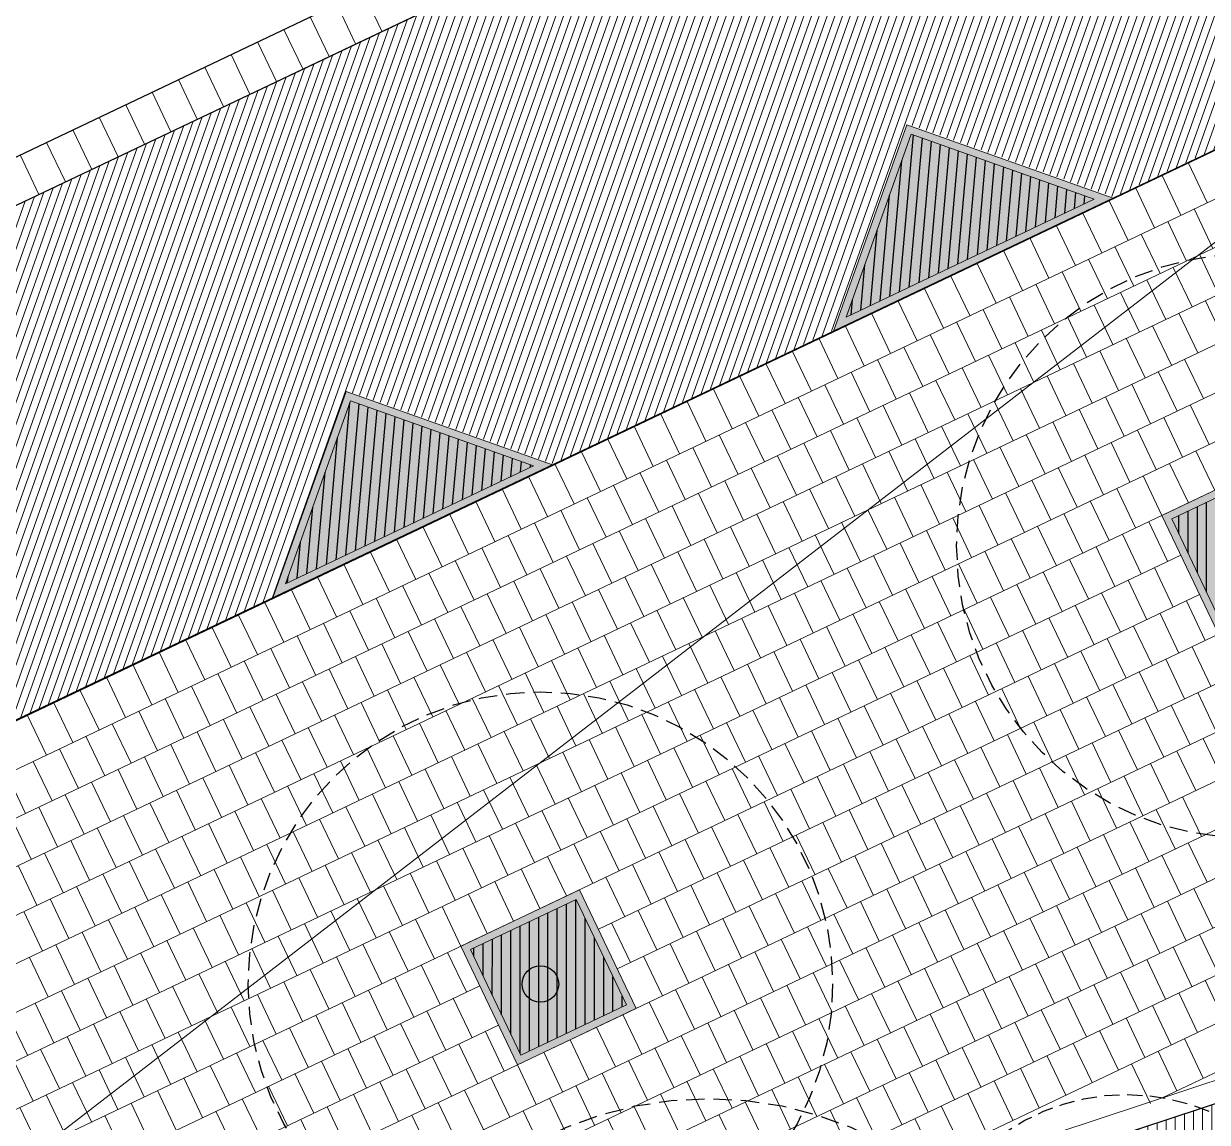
# Model space of a CAD drawing. Header units: metres. Extents: x 678805 to 1359287, y 2747329 to 5497370.
# Drawn here: x 679706.03 to 679722.23, y 2748705.69 to 2748720.73 of the extents above; entities that cross this region are included whole.
import ezdxf
from ezdxf.enums import TextEntityAlignment as Align

# ---------------------------------------------------------------- set-up
doc = ezdxf.new("R2010")
doc.units = ezdxf.units.M
doc.linetypes.add('XREF_MON_SFT_TREES$0$HIDDEN', pattern=[0.375, 0.25, -0.125])
for name, color, linetype in [('00_XREF_MON_HSC_PAVEMENT', 7, 'Continuous'), ('00_XREF_TWQ_SFT_TREES', 7, 'Continuous'), ('XREF_MON_GENERAL_LAYOUT$0$02-L-Edge Line Step -10cm', 6, 'Continuous'), ('XREF_MON_GENERAL_LAYOUT$0$02-L-Plan Change', 8, 'Continuous'), ('XREF_MON_HSC_PAVEMENT$0$03-TR-Tree Pit_Green', 74, 'Continuous'), ('XREF_MON_SFT_TREES$0$SL_TREE_CANOPY', 251, 'XREF_MON_SFT_TREES$0$HIDDEN'), ('XREF_MON_SFT_TREES$0$SL_TREE_TRUNK', 251, 'Continuous')]:
    doc.layers.add(name, color=color, linetype=linetype)
for name, color, linetype, true_color in [('02-L-Waterfeatures 01', 7, 'Continuous', 0x4da6ff), ('XREF_MON_HSC_PAVEMENT$0$03-TR-Tree Pit_White', 7, 'Continuous', 0xfcfcfc), ('XREF_MON_SFT_TREES$0$SL_TREE_ALBIZIA_LEBBECK', 7, 'Continuous', 0xa3a300), ('XREF_MON_SFT_TREES$0$SL_TREE_AZADIRACHTA_INDICA', 7, 'Continuous', 0x9ec82d), ('XREF_MON_SFT_TREES$0$SL_TREE_PROSOPIS_CINERARIA', 7, 'Continuous', 0x5f7f00)]:
    doc.layers.add(name, color=color, linetype=linetype, true_color=true_color)
for name, color, linetype, lineweight in [('XREF_MON_GENERAL_LAYOUT$0$02-L-Level Curves 1m', 37, 'Continuous', 5), ('XREF_MON_GENERAL_LAYOUT$0$02-L-Material Change', 251, 'Continuous', 5), ('XREF_MON_GENERAL_LAYOUT$0$04-BK-Tree Pit', 6, 'Continuous', 5), ('XREF_MON_HSC_PAVEMENT$0$02-L-B-Flat Bar', 251, 'Continuous', 5), ('XREF_MON_HSC_PAVEMENT$0$04-BK-Tree Pit', 6, 'Continuous', 5)]:
    doc.layers.add(name, color=color, linetype=linetype, lineweight=lineweight)
for name, color, linetype, lineweight, true_color in [('XREF_MON_HSC_PAVEMENT$0$02-L-Joints-Paviment_07_Precast Concrete Blocks 60X40', 7, 'Continuous', 5, 0x999999), ('XREF_MON_HSC_PAVEMENT$0$03-TR-Pavement_02_Sealed Gravel', 7, 'Continuous', 5, 0x38321e), ('XREF_MON_HSC_PAVEMENT$0$03-TR-Pavement_07_Precast Concrete Blocks 20X10', 7, 'Continuous', 5, 0x999999), ('XREF_MON_HSC_PAVEMENT$0$03-TR-Pavement_07_Precast Concrete Blocks 60X40', 7, 'Continuous', 5, 0x999999)]:
    doc.layers.add(name, color=color, linetype=linetype, lineweight=lineweight, true_color=true_color)
doc.layers.get('XREF_MON_SFT_TREES$0$SL_TREE_ALBIZIA_LEBBECK').off()
doc.layers.get('XREF_MON_SFT_TREES$0$SL_TREE_AZADIRACHTA_INDICA').off()
doc.layers.get('XREF_MON_SFT_TREES$0$SL_TREE_PROSOPIS_CINERARIA').off()
doc.styles.add('XREF_MON_GENERAL_LAYOUT$0$Standard', font='arial.ttf')

# ---------------------------------------------------------------- blocks, each defined once
blk = doc.blocks.new('XREF_MON_SFT_TREES$0$Prosopis_cineraria')
h = blk.add_hatch()
h.set_pattern_fill('ANSI31', color=256, scale=0.1)
edge = h.paths.add_edge_path()
edge.add_arc((0, 0), 4, 0, 360)
at = {"layer": 'XREF_MON_SFT_TREES$0$SL_TREE_TRUNK'}
h = blk.add_hatch(color=256, dxfattribs=at)
h.dxf.hatch_style = 1
edge = h.paths.add_edge_path()
edge.add_arc((0, 0), 0.25, 0, 360)
at = {"layer": 'XREF_MON_SFT_TREES$0$SL_TREE_CANOPY', "linetype": 'XREF_MON_SFT_TREES$0$HIDDEN'}
blk.add_circle((0, 0), 4, dxfattribs=at)
at = {"layer": 'XREF_MON_SFT_TREES$0$SL_TREE_TRUNK'}
blk.add_circle((0, 0), 0.25, dxfattribs=at)
blk = doc.blocks.new('XREF_MON_SFT_TREES$0$Azadirachta_indica')
h = blk.add_hatch()
h.set_pattern_fill('ANSI31', color=256, scale=0.1)
edge = h.paths.add_edge_path()
edge.add_arc((0, 0), 3.5, 0, 360)
at = {"layer": 'XREF_MON_SFT_TREES$0$SL_TREE_TRUNK'}
h = blk.add_hatch(color=256, dxfattribs=at)
h.dxf.hatch_style = 1
edge = h.paths.add_edge_path()
edge.add_arc((0, 0), 0.25, 0, 360)
at = {"layer": 'XREF_MON_SFT_TREES$0$SL_TREE_CANOPY', "linetype": 'XREF_MON_SFT_TREES$0$HIDDEN'}
blk.add_circle((0, 0), 3.5, dxfattribs=at)
at = {"layer": 'XREF_MON_SFT_TREES$0$SL_TREE_TRUNK'}
blk.add_circle((0, 0), 0.25, dxfattribs=at)
blk = doc.blocks.new('XREF_MON_SFT_TREES$0$Albizia_lebbeck')
h = blk.add_hatch()
h.set_pattern_fill('ANSI31', color=256, scale=0.1)
edge = h.paths.add_edge_path()
edge.add_arc((0, 0), 5, -25.4481, 334.5519)
at = {"layer": 'XREF_MON_SFT_TREES$0$SL_TREE_TRUNK'}
h = blk.add_hatch(color=256, dxfattribs=at)
h.dxf.hatch_style = 1
edge = h.paths.add_edge_path()
edge.add_arc((0, 0), 0.25, 0, 360)
at = {"layer": 'XREF_MON_SFT_TREES$0$SL_TREE_CANOPY', "linetype": 'XREF_MON_SFT_TREES$0$HIDDEN'}
blk.add_circle((0, 0), 5, dxfattribs=at)
at = {"layer": 'XREF_MON_SFT_TREES$0$SL_TREE_TRUNK'}
blk.add_circle((0, 0), 0.25, dxfattribs=at)
blk = doc.blocks.new('XREF_MON_SFT_TREES')
at = {"layer": 'XREF_MON_SFT_TREES$0$SL_TREE_ALBIZIA_LEBBECK', "rotation": 25.44812939262281}
blk.add_blockref('XREF_MON_SFT_TREES$0$Albizia_lebbeck', (679715.407, 2748701.019), dxfattribs=at)
at = {"layer": 'XREF_MON_SFT_TREES$0$SL_TREE_AZADIRACHTA_INDICA', "xscale": 0.8333333332694233, "yscale": 0.8333333332694233, "zscale": 0.8333333332694233}
blk.add_blockref('XREF_MON_SFT_TREES$0$Azadirachta_indica', (679721.129, 2748703.157), dxfattribs=at)
at = {"layer": 'XREF_MON_SFT_TREES$0$SL_TREE_PROSOPIS_CINERARIA', "rotation": 25.44812939262281}
for p in [(679722.803, 2748713.584), (679713.105, 2748707.587), (679703.321, 2748702.165)]:
    blk.add_blockref('XREF_MON_SFT_TREES$0$Prosopis_cineraria', p, dxfattribs=at)
blk = doc.blocks.new('XREF_MON_HSC_PAVEMENT$0$Escocell Quadrat')
at = {"layer": 'XREF_MON_HSC_PAVEMENT$0$03-TR-Tree Pit_Green'}
h = blk.add_hatch(dxfattribs=at)
h.set_pattern_fill('ANSI31', color=256, scale=0.04, angle=19.5514)
h.set_pattern_definition([(64.551379247, (-1794786.01457, -2189831.7944), (-0.114677314033, 0.0545720958565), [])])
h.paths.add_polyline_path([(-1.159, 0.359), (-2.759, 0.359), (-2.759, -1.241), (-1.159, -1.241)])
at = {"layer": 'XREF_MON_HSC_PAVEMENT$0$03-TR-Tree Pit_White'}
h = blk.add_hatch(color=256, dxfattribs=at)
h.dxf.hatch_style = 1
h.paths.add_polyline_path([(-2.859, 0.459), (-1.059, 0.459), (-1.059, -1.341), (-2.859, -1.341)])
at = {"ltscale": 0.3}
blk.add_lwpolyline([(-2.759, -1.241), (-1.159, -1.241), (-1.159, 0.359), (-2.759, 0.359)], close=True, dxfattribs=at)
blk = doc.blocks.new('XREF_MON_HSC_PAVEMENT$0$Alcorque Parking 8m2')
at = {"layer": 'XREF_MON_HSC_PAVEMENT$0$03-TR-Tree Pit_Green', "ltscale": 0.3}
h = blk.add_hatch(dxfattribs=at)
h.set_pattern_fill('ANSI31', color=256, scale=0.04, angle=40)
h.set_pattern_definition([(85, (-679726.04474, -2748720.75428), (-0.1265167266577, 0.011068779329), [])])
h.paths.add_polyline_path([(-1.079, -0.384), (2.316, 1.231), (-0.189, 2.121)])
at = {"layer": 'XREF_MON_HSC_PAVEMENT$0$03-TR-Tree Pit_White'}
h = blk.add_hatch(color=256, dxfattribs=at)
h.dxf.hatch_style = 1
h.paths.add_polyline_path([(-1.254, -0.578), (2.577, 1.245), (-0.25, 2.249)])
blk = doc.blocks.new('XREF_MON_HSC_PAVEMENT')
at = {"layer": 'XREF_MON_HSC_PAVEMENT$0$03-TR-Pavement_02_Sealed Gravel', "linetype": 'Continuous'}
h = blk.add_hatch(dxfattribs=at)
h.set_pattern_fill('ANSI31', color=256, scale=0.0393, angle=45)
h.set_pattern_definition([(90, (652974.11672, 2717198.73223), (-0.1247775, 0), [])])
h.paths.add_polyline_path([(679722.263, 2748703.307), (679726.603, 2748705.358), (679728.654, 2748701.019), (679724.315, 2748698.967)])
h.paths.add_polyline_path([(679741.598, 2748685.372), (679727.674, 2748707.713), (679672.412, 2748689.462), (679674.333, 2748683.624)])
at = {"layer": 'XREF_MON_HSC_PAVEMENT$0$03-TR-Pavement_07_Precast Concrete Blocks 20X10'}
h = blk.add_hatch(dxfattribs=at)
h.set_pattern_fill('ANSI31', color=256, scale=0.0315, angle=25.5)
h.set_pattern_definition([(70.5, (0, 0), (-0.094275932128, 0.033384858509), [])])
edge = h.paths.add_edge_path()
edge.add_line((679693.238, 2748712.205), (679695.035, 2748708.429))
edge.add_line((679695.035, 2748708.429), (679697.925, 2748707.403))
edge.add_line((679697.925, 2748707.403), (679701.77, 2748709.232))
edge.add_line((679701.77, 2748709.232), (679702.775, 2748712.059))
edge.add_line((679702.775, 2748712.059), (679705.602, 2748711.055))
edge.add_line((679705.602, 2748711.055), (679709.447, 2748712.885))
edge.add_line((679709.447, 2748712.885), (679710.451, 2748715.712))
edge.add_line((679710.451, 2748715.712), (679713.278, 2748714.708))
edge.add_line((679713.278, 2748714.708), (679717.123, 2748716.538))
edge.add_line((679717.123, 2748716.538), (679718.127, 2748719.365))
edge.add_line((679718.127, 2748719.365), (679720.954, 2748718.361))
edge.add_line((679720.954, 2748718.361), (679724.792, 2748720.187))
edge.add_line((679724.792, 2748720.187), (679725.802, 2748723.017))
edge.add_line((679725.802, 2748723.017), (679728.63, 2748722.014))
edge.add_line((679728.63, 2748722.014), (679732.474, 2748723.843))
edge.add_line((679732.474, 2748723.843), (679733.444, 2748726.576))
edge.add_line((679733.444, 2748726.576), (679733.478, 2748726.669))
edge.add_line((679733.478, 2748726.669), (679736.304, 2748725.666))
edge.add_line((679736.304, 2748725.666), (679740.149, 2748727.495))
edge.add_line((679740.149, 2748727.495), (679741.153, 2748730.322))
edge.add_line((679741.153, 2748730.322), (679743.98, 2748729.318))
edge.add_line((679743.98, 2748729.318), (679747.825, 2748731.148))
edge.add_line((679747.825, 2748731.148), (679748.847, 2748734.036))
edge.add_line((679748.847, 2748734.036), (679747.049, 2748737.816))
edge.add_line((679747.049, 2748737.816), (679693.237, 2748712.208))
at = {"layer": 'XREF_MON_HSC_PAVEMENT$0$02-L-B-Flat Bar'}
blk.add_lwpolyline([(679697.907, 2748707.394), (679747.819, 2748731.132)], dxfattribs=at)
at = {"layer": 'XREF_MON_HSC_PAVEMENT$0$02-L-Joints-Paviment_07_Precast Concrete Blocks 60X40'}
blk.add_line((679693.237, 2748712.208), (679747.049, 2748737.816), dxfattribs=at)
for points in [[(679710.935, 2748720.63), (679710.678, 2748721.171)], [(679710.574, 2748720.458), (679710.317, 2748720.999)], [(679710.213, 2748720.287), (679709.955, 2748720.827)], [(679709.852, 2748720.115), (679709.594, 2748720.655)], [(679709.49, 2748719.943), (679709.233, 2748720.484)], [(679709.129, 2748719.771), (679708.872, 2748720.312)], [(679708.768, 2748719.599), (679708.511, 2748720.14)], [(679708.407, 2748719.427), (679708.149, 2748719.968)], [(679708.046, 2748719.255), (679707.788, 2748719.796)], [(679707.684, 2748719.083), (679707.427, 2748719.624)], [(679707.323, 2748718.912), (679707.066, 2748719.452)], [(679706.962, 2748718.74), (679706.705, 2748719.28)], [(679706.601, 2748718.568), (679706.344, 2748719.109)], [(679706.24, 2748718.396), (679705.982, 2748718.937)], [(679721.976, 2748718.825), (679722.234, 2748718.284)], [(679721.615, 2748718.654), (679721.873, 2748718.112)], [(679721.254, 2748718.482), (679721.511, 2748717.94)], [(679720.892, 2748718.31), (679721.15, 2748717.768)], [(679720.531, 2748718.138), (679720.789, 2748717.596)], [(679722.053, 2748718.198), (679722.311, 2748717.656)], [(679720.17, 2748717.966), (679720.428, 2748717.424)], [(679721.692, 2748718.026), (679721.95, 2748717.484)], [(679719.809, 2748717.794), (679720.067, 2748717.252)], [(679721.331, 2748717.854), (679721.589, 2748717.312)], [(679719.448, 2748717.622), (679719.705, 2748717.08)], [(679720.97, 2748717.682), (679721.227, 2748717.14)], [(679719.086, 2748717.45), (679719.344, 2748716.909)], [(679720.608, 2748717.51), (679720.866, 2748716.968)], [(679722.13, 2748717.57), (679722.388, 2748717.028)], [(679720.247, 2748717.338), (679720.505, 2748716.797)], [(679721.769, 2748717.398), (679722.027, 2748716.856)], [(679718.725, 2748717.279), (679718.983, 2748716.737)], [(679719.886, 2748717.166), (679720.144, 2748716.625)], [(679721.408, 2748717.226), (679721.666, 2748716.684)], [(679718.364, 2748717.107), (679718.622, 2748716.565)], [(679719.525, 2748716.995), (679719.783, 2748716.453)], [(679721.047, 2748717.054), (679721.305, 2748716.513)], [(679718.003, 2748716.935), (679718.261, 2748716.393)], [(679719.164, 2748716.823), (679719.421, 2748716.281)], [(679720.686, 2748716.882), (679720.943, 2748716.341)], [(679722.208, 2748716.942), (679722.465, 2748716.4)], [(679717.642, 2748716.763), (679717.899, 2748716.221)], [(679718.802, 2748716.651), (679719.06, 2748716.109)], [(679720.324, 2748716.711), (679720.582, 2748716.169)], [(679721.846, 2748716.77), (679722.104, 2748716.229)], [(679717.28, 2748716.591), (679717.538, 2748716.049)], [(679718.441, 2748716.479), (679718.699, 2748715.937)], [(679719.963, 2748716.539), (679720.221, 2748715.997)], [(679721.485, 2748716.598), (679721.743, 2748716.057)], [(679716.919, 2748716.419), (679717.177, 2748715.877)], [(679719.602, 2748716.367), (679719.86, 2748715.825)], [(679721.124, 2748716.427), (679721.382, 2748715.885)], [(679716.558, 2748716.247), (679716.816, 2748715.705)], [(679718.08, 2748716.307), (679718.338, 2748715.765)], [(679719.241, 2748716.195), (679719.499, 2748715.653)], [(679720.763, 2748716.255), (679721.021, 2748715.713)], [(679716.197, 2748716.075), (679716.455, 2748715.534)], [(679717.719, 2748716.135), (679717.977, 2748715.593)], [(679718.88, 2748716.023), (679719.137, 2748715.481)], [(679720.402, 2748716.083), (679720.659, 2748715.541)], [(679721.924, 2748716.143), (679722.181, 2748715.601)], [(679715.836, 2748715.903), (679716.094, 2748715.362)], [(679717.358, 2748715.963), (679717.616, 2748715.421)], [(679718.518, 2748715.851), (679718.776, 2748715.309)], [(679720.04, 2748715.911), (679720.298, 2748715.369)], [(679721.562, 2748715.971), (679721.82, 2748715.429)], [(679715.475, 2748715.732), (679715.732, 2748715.19)], [(679716.997, 2748715.791), (679717.254, 2748715.25)], [(679718.157, 2748715.679), (679718.415, 2748715.138)], [(679719.679, 2748715.739), (679719.937, 2748715.197)], [(679721.201, 2748715.799), (679721.459, 2748715.257)], [(679715.113, 2748715.56), (679715.371, 2748715.018)], [(679716.635, 2748715.62), (679716.893, 2748715.078)], [(679717.796, 2748715.507), (679718.054, 2748714.966)], [(679719.318, 2748715.567), (679719.576, 2748715.025)], [(679720.84, 2748715.627), (679721.098, 2748715.085)], [(679722.001, 2748715.515), (679722.259, 2748714.973)], [(679714.752, 2748715.388), (679715.01, 2748714.846)], [(679716.274, 2748715.448), (679716.532, 2748714.906)], [(679718.957, 2748715.395), (679719.215, 2748714.854)], [(679720.479, 2748715.455), (679720.737, 2748714.913)], [(679714.391, 2748715.216), (679714.649, 2748714.674)], [(679715.913, 2748715.276), (679716.171, 2748714.734)], [(679717.435, 2748715.336), (679717.693, 2748714.794)], [(679718.596, 2748715.223), (679718.854, 2748714.682)], [(679720.118, 2748715.283), (679720.376, 2748714.741)], [(679721.64, 2748715.343), (679721.897, 2748714.801)], [(679714.03, 2748715.044), (679714.288, 2748714.502)], [(679715.552, 2748715.104), (679715.81, 2748714.562)], [(679717.074, 2748715.164), (679717.332, 2748714.622)], [(679718.235, 2748715.052), (679718.492, 2748714.51)], [(679719.757, 2748715.111), (679720.014, 2748714.57)], [(679721.278, 2748715.171), (679721.536, 2748714.629)], [(679713.669, 2748714.872), (679713.926, 2748714.33)], [(679715.191, 2748714.932), (679715.448, 2748714.39)], [(679716.713, 2748714.992), (679716.97, 2748714.45)], [(679717.873, 2748714.88), (679718.131, 2748714.338)], [(679719.395, 2748714.939), (679719.653, 2748714.398)], [(679720.917, 2748714.999), (679721.175, 2748714.457)], [(679722.078, 2748714.887), (679722.336, 2748714.345)], [(679713.307, 2748714.7), (679713.565, 2748714.159)], [(679714.829, 2748714.76), (679715.087, 2748714.218)], [(679716.351, 2748714.82), (679716.609, 2748714.278)], [(679717.512, 2748714.708), (679717.77, 2748714.166)], [(679719.034, 2748714.768), (679719.292, 2748714.226)], [(679720.556, 2748714.827), (679720.814, 2748714.286)], [(679721.717, 2748714.715), (679721.975, 2748714.174)], [(679714.468, 2748714.588), (679714.726, 2748714.046)], [(679715.99, 2748714.648), (679716.248, 2748714.106)], [(679717.151, 2748714.536), (679717.409, 2748713.994)], [(679718.673, 2748714.596), (679718.931, 2748714.054)], [(679720.195, 2748714.656), (679720.453, 2748714.114)], [(679721.356, 2748714.543), (679721.614, 2748714.002)], [(679712.946, 2748714.528), (679713.204, 2748713.987)], [(679714.107, 2748714.416), (679714.365, 2748713.875)], [(679715.629, 2748714.476), (679715.887, 2748713.934)], [(679718.312, 2748714.424), (679718.57, 2748713.882)], [(679719.834, 2748714.484), (679720.092, 2748713.942)], [(679720.995, 2748714.372), (679721.252, 2748713.83)], [(679712.585, 2748714.357), (679712.843, 2748713.815)], [(679713.746, 2748714.244), (679714.004, 2748713.703)], [(679715.268, 2748714.304), (679715.526, 2748713.763)], [(679716.79, 2748714.364), (679717.048, 2748713.822)], [(679717.951, 2748714.252), (679718.208, 2748713.71)], [(679719.473, 2748714.312), (679719.73, 2748713.77)], [(679712.224, 2748714.185), (679712.482, 2748713.643)], [(679713.385, 2748714.073), (679713.642, 2748713.531)], [(679714.907, 2748714.132), (679715.164, 2748713.591)], [(679716.429, 2748714.192), (679716.686, 2748713.65)], [(679717.589, 2748714.08), (679717.847, 2748713.538)], [(679719.111, 2748714.14), (679719.369, 2748713.598)], [(679720.633, 2748714.2), (679720.891, 2748713.658)], [(679711.863, 2748714.013), (679712.12, 2748713.471)], [(679713.023, 2748713.901), (679713.281, 2748713.359)], [(679714.545, 2748713.961), (679714.803, 2748713.419)], [(679716.067, 2748714.02), (679716.325, 2748713.479)], [(679717.228, 2748713.908), (679717.486, 2748713.366)], [(679718.75, 2748713.968), (679719.008, 2748713.426)], [(679720.272, 2748714.028), (679720.53, 2748713.486)], [(679721.433, 2748713.916), (679721.691, 2748713.374)], [(679711.501, 2748713.841), (679711.759, 2748713.299)], [(679712.662, 2748713.729), (679712.92, 2748713.187)], [(679714.184, 2748713.789), (679714.442, 2748713.247)], [(679715.706, 2748713.848), (679715.964, 2748713.307)], [(679716.867, 2748713.736), (679717.125, 2748713.195)], [(679718.389, 2748713.796), (679718.647, 2748713.254)], [(679719.911, 2748713.856), (679720.169, 2748713.314)], [(679721.072, 2748713.744), (679721.33, 2748713.202)], [(679711.14, 2748713.669), (679711.398, 2748713.127)], [(679713.823, 2748713.617), (679714.081, 2748713.075)], [(679715.345, 2748713.677), (679715.603, 2748713.135)], [(679716.506, 2748713.564), (679716.764, 2748713.023)], [(679718.028, 2748713.624), (679718.286, 2748713.082)], [(679719.55, 2748713.684), (679719.808, 2748713.142)], [(679720.711, 2748713.572), (679720.968, 2748713.03)], [(679710.779, 2748713.497), (679711.037, 2748712.955)], [(679712.301, 2748713.557), (679712.559, 2748713.015)], [(679713.462, 2748713.445), (679713.72, 2748712.903)], [(679714.984, 2748713.505), (679715.242, 2748712.963)], [(679717.667, 2748713.452), (679717.924, 2748712.911)], [(679719.189, 2748713.512), (679719.446, 2748712.97)], [(679720.349, 2748713.4), (679720.607, 2748712.858)], [(679710.418, 2748713.325), (679710.676, 2748712.784)], [(679711.94, 2748713.385), (679712.198, 2748712.843)], [(679713.101, 2748713.273), (679713.358, 2748712.731)], [(679714.623, 2748713.333), (679714.88, 2748712.791)], [(679716.145, 2748713.393), (679716.402, 2748712.851)], [(679717.305, 2748713.281), (679717.563, 2748712.739)], [(679718.827, 2748713.34), (679719.085, 2748712.799)], [(679721.51, 2748713.288), (679721.768, 2748712.746)], [(679710.057, 2748713.153), (679710.314, 2748712.612)], [(679711.579, 2748713.213), (679711.836, 2748712.671)], [(679712.739, 2748713.101), (679712.997, 2748712.559)], [(679714.261, 2748713.161), (679714.519, 2748712.619)], [(679715.783, 2748713.221), (679716.041, 2748712.679)], [(679716.944, 2748713.109), (679717.202, 2748712.567)], [(679718.466, 2748713.168), (679718.724, 2748712.627)], [(679719.988, 2748713.228), (679720.246, 2748712.686)], [(679721.149, 2748713.116), (679721.407, 2748712.574)], [(679709.695, 2748712.982), (679709.953, 2748712.44)], [(679711.217, 2748713.041), (679711.475, 2748712.5)], [(679712.378, 2748712.929), (679712.636, 2748712.387)], [(679713.9, 2748712.989), (679714.158, 2748712.447)], [(679715.422, 2748713.049), (679715.68, 2748712.507)], [(679716.583, 2748712.937), (679716.841, 2748712.395)], [(679718.105, 2748712.997), (679718.363, 2748712.455)], [(679719.627, 2748713.056), (679719.885, 2748712.515)], [(679720.788, 2748712.944), (679721.046, 2748712.402)], [(679709.334, 2748712.81), (679709.592, 2748712.268)], [(679710.856, 2748712.869), (679711.114, 2748712.328)], [(679712.017, 2748712.757), (679712.275, 2748712.216)], [(679713.539, 2748712.817), (679713.797, 2748712.275)], [(679715.061, 2748712.877), (679715.319, 2748712.335)], [(679716.222, 2748712.765), (679716.48, 2748712.223)], [(679717.744, 2748712.825), (679718.002, 2748712.283)], [(679719.266, 2748712.884), (679719.524, 2748712.343)], [(679720.427, 2748712.772), (679720.684, 2748712.231)], [(679721.949, 2748712.832), (679722.206, 2748712.29)], [(679708.973, 2748712.638), (679709.231, 2748712.096)], [(679710.495, 2748712.698), (679710.753, 2748712.156)], [(679713.178, 2748712.645), (679713.436, 2748712.104)], [(679714.7, 2748712.705), (679714.958, 2748712.163)], [(679715.861, 2748712.593), (679716.118, 2748712.051)], [(679717.383, 2748712.653), (679717.64, 2748712.111)], [(679718.905, 2748712.713), (679719.162, 2748712.171)], [(679720.065, 2748712.6), (679720.323, 2748712.059)], [(679721.587, 2748712.66), (679721.845, 2748712.118)], [(679708.612, 2748712.466), (679708.87, 2748711.924)], [(679710.134, 2748712.526), (679710.392, 2748711.984)], [(679711.656, 2748712.586), (679711.914, 2748712.044)], [(679712.817, 2748712.473), (679713.074, 2748711.932)], [(679714.339, 2748712.533), (679714.596, 2748711.991)], [(679717.021, 2748712.481), (679717.279, 2748711.939)], [(679718.543, 2748712.541), (679718.801, 2748711.999)], [(679719.704, 2748712.429), (679719.962, 2748711.887)], [(679721.226, 2748712.488), (679721.484, 2748711.947)], [(679708.251, 2748712.294), (679708.509, 2748711.752)], [(679709.773, 2748712.354), (679710.031, 2748711.812)], [(679711.295, 2748712.414), (679711.553, 2748711.872)], [(679712.455, 2748712.302), (679712.713, 2748711.76)], [(679713.977, 2748712.361), (679714.235, 2748711.82)], [(679715.499, 2748712.421), (679715.757, 2748711.879)], [(679716.66, 2748712.309), (679716.918, 2748711.767)], [(679718.182, 2748712.369), (679718.44, 2748711.827)], [(679720.865, 2748712.317), (679721.123, 2748711.775)], [(679707.89, 2748712.122), (679708.147, 2748711.58)], [(679709.412, 2748712.182), (679709.669, 2748711.64)], [(679710.934, 2748712.242), (679711.191, 2748711.7)], [(679712.094, 2748712.13), (679712.352, 2748711.588)], [(679713.616, 2748712.189), (679713.874, 2748711.648)], [(679715.138, 2748712.249), (679715.396, 2748711.707)], [(679716.299, 2748712.137), (679716.557, 2748711.595)], [(679717.821, 2748712.197), (679718.079, 2748711.655)], [(679719.343, 2748712.257), (679719.601, 2748711.715)], [(679720.504, 2748712.145), (679720.762, 2748711.603)], [(679722.026, 2748712.204), (679722.284, 2748711.663)], [(679707.528, 2748711.95), (679707.786, 2748711.409)], [(679709.05, 2748712.01), (679709.308, 2748711.468)], [(679710.572, 2748712.07), (679710.83, 2748711.528)], [(679711.733, 2748711.958), (679711.991, 2748711.416)], [(679713.255, 2748712.018), (679713.513, 2748711.476)], [(679714.777, 2748712.077), (679715.035, 2748711.536)], [(679715.938, 2748711.965), (679716.196, 2748711.423)], [(679717.46, 2748712.025), (679717.718, 2748711.483)], [(679718.982, 2748712.085), (679719.24, 2748711.543)], [(679720.143, 2748711.973), (679720.4, 2748711.431)], [(679721.665, 2748712.033), (679721.922, 2748711.491)], [(679707.167, 2748711.778), (679707.425, 2748711.237)], [(679708.689, 2748711.838), (679708.947, 2748711.296)], [(679710.211, 2748711.898), (679710.469, 2748711.356)], [(679711.372, 2748711.786), (679711.63, 2748711.244)], [(679712.894, 2748711.846), (679713.152, 2748711.304)], [(679714.416, 2748711.905), (679714.674, 2748711.364)], [(679715.577, 2748711.793), (679715.834, 2748711.252)], [(679717.099, 2748711.853), (679717.356, 2748711.311)], [(679718.621, 2748711.913), (679718.878, 2748711.371)], [(679719.781, 2748711.801), (679720.039, 2748711.259)], [(679721.303, 2748711.861), (679721.561, 2748711.319)], [(679708.328, 2748711.666), (679708.586, 2748711.125)], [(679709.85, 2748711.726), (679710.108, 2748711.184)], [(679712.533, 2748711.674), (679712.791, 2748711.132)], [(679714.055, 2748711.734), (679714.313, 2748711.192)], [(679715.215, 2748711.622), (679715.473, 2748711.08)], [(679716.737, 2748711.681), (679716.995, 2748711.14)], [(679718.259, 2748711.741), (679718.517, 2748711.199)], [(679719.42, 2748711.629), (679719.678, 2748711.087)], [(679720.942, 2748711.689), (679721.2, 2748711.147)], [(679706.806, 2748711.607), (679707.064, 2748711.065)], [(679707.967, 2748711.494), (679708.225, 2748710.953)], [(679709.489, 2748711.554), (679709.747, 2748711.012)], [(679711.011, 2748711.614), (679711.269, 2748711.072)], [(679712.172, 2748711.502), (679712.429, 2748710.96)], [(679713.693, 2748711.562), (679713.951, 2748711.02)], [(679716.376, 2748711.509), (679716.634, 2748710.968)], [(679717.898, 2748711.569), (679718.156, 2748711.027)], [(679719.059, 2748711.457), (679719.317, 2748710.915)], [(679720.581, 2748711.517), (679720.839, 2748710.975)], [(679722.103, 2748711.577), (679722.361, 2748711.035)], [(679706.445, 2748711.435), (679706.703, 2748710.893)], [(679707.606, 2748711.323), (679707.863, 2748710.781)], [(679709.128, 2748711.382), (679709.385, 2748710.841)], [(679710.65, 2748711.442), (679710.907, 2748710.9)], [(679711.81, 2748711.33), (679712.068, 2748710.788)], [(679713.332, 2748711.39), (679713.59, 2748710.848)], [(679714.854, 2748711.45), (679715.112, 2748710.908)], [(679716.015, 2748711.338), (679716.273, 2748710.796)], [(679717.537, 2748711.397), (679717.795, 2748710.856)], [(679720.22, 2748711.345), (679720.478, 2748710.803)], [(679721.742, 2748711.405), (679722, 2748710.863)], [(679706.084, 2748711.263), (679706.341, 2748710.721)], [(679707.244, 2748711.151), (679707.502, 2748710.609)], [(679708.766, 2748711.21), (679709.024, 2748710.669)], [(679710.288, 2748711.27), (679710.546, 2748710.728)], [(679711.449, 2748711.158), (679711.707, 2748710.616)], [(679712.971, 2748711.218), (679713.229, 2748710.676)], [(679714.493, 2748711.278), (679714.751, 2748710.736)], [(679715.654, 2748711.166), (679715.912, 2748710.624)], [(679717.176, 2748711.225), (679717.434, 2748710.684)], [(679718.698, 2748711.285), (679718.956, 2748710.743)], [(679719.859, 2748711.173), (679720.116, 2748710.631)], [(679721.381, 2748711.233), (679721.638, 2748710.691)], [(679706.883, 2748710.979), (679707.141, 2748710.437)], [(679708.405, 2748711.039), (679708.663, 2748710.497)], [(679709.927, 2748711.098), (679710.185, 2748710.557)], [(679711.088, 2748710.986), (679711.346, 2748710.445)], [(679712.61, 2748711.046), (679712.868, 2748710.504)], [(679714.132, 2748711.106), (679714.39, 2748710.564)], [(679715.293, 2748710.994), (679715.551, 2748710.452)], [(679716.815, 2748711.054), (679717.072, 2748710.512)], [(679718.337, 2748711.113), (679718.594, 2748710.572)], [(679719.497, 2748711.001), (679719.755, 2748710.459)], [(679721.019, 2748711.061), (679721.277, 2748710.519)], [(679706.522, 2748710.807), (679706.78, 2748710.265)], [(679708.044, 2748710.867), (679708.302, 2748710.325)], [(679709.566, 2748710.927), (679709.824, 2748710.385)], [(679710.727, 2748710.814), (679710.985, 2748710.273)], [(679712.249, 2748710.874), (679712.507, 2748710.332)], [(679713.771, 2748710.934), (679714.029, 2748710.392)], [(679714.932, 2748710.822), (679715.189, 2748710.28)], [(679716.453, 2748710.882), (679716.711, 2748710.34)], [(679717.975, 2748710.941), (679718.233, 2748710.4)], [(679719.136, 2748710.829), (679719.394, 2748710.288)], [(679720.658, 2748710.889), (679720.916, 2748710.347)], [(679722.18, 2748710.949), (679722.438, 2748710.407)], [(679707.683, 2748710.695), (679707.941, 2748710.153)], [(679709.205, 2748710.755), (679709.463, 2748710.213)], [(679711.888, 2748710.702), (679712.145, 2748710.161)], [(679713.41, 2748710.762), (679713.667, 2748710.22)], [(679714.57, 2748710.65), (679714.828, 2748710.108)], [(679716.092, 2748710.71), (679716.35, 2748710.168)], [(679717.614, 2748710.77), (679717.872, 2748710.228)], [(679718.775, 2748710.658), (679719.033, 2748710.116)], [(679720.297, 2748710.717), (679720.555, 2748710.176)], [(679721.819, 2748710.777), (679722.077, 2748710.235)], [(679706.161, 2748710.635), (679706.419, 2748710.093)], [(679707.322, 2748710.523), (679707.579, 2748709.981)], [(679708.844, 2748710.583), (679709.101, 2748710.041)], [(679710.366, 2748710.643), (679710.623, 2748710.101)], [(679711.526, 2748710.53), (679711.784, 2748709.989)], [(679713.048, 2748710.59), (679713.306, 2748710.048)], [(679715.731, 2748710.538), (679715.989, 2748709.996)], [(679717.253, 2748710.598), (679717.511, 2748710.056)], [(679718.414, 2748710.486), (679718.672, 2748709.944)], [(679719.936, 2748710.545), (679720.194, 2748710.004)], [(679721.458, 2748710.605), (679721.716, 2748710.063)], [(679705.8, 2748710.463), (679706.057, 2748709.921)], [(679706.96, 2748710.351), (679707.218, 2748709.809)], [(679708.482, 2748710.411), (679708.74, 2748709.869)], [(679710.004, 2748710.471), (679710.262, 2748709.929)], [(679711.165, 2748710.359), (679711.423, 2748709.817)], [(679712.687, 2748710.418), (679712.945, 2748709.877)], [(679714.209, 2748710.478), (679714.467, 2748709.936)], [(679715.37, 2748710.366), (679715.628, 2748709.824)], [(679716.892, 2748710.426), (679717.15, 2748709.884)], [(679719.575, 2748710.374), (679719.832, 2748709.832)], [(679721.097, 2748710.433), (679721.354, 2748709.892)], [(679706.599, 2748710.179), (679706.857, 2748709.637)], [(679708.121, 2748710.239), (679708.379, 2748709.697)], [(679709.643, 2748710.299), (679709.901, 2748709.757)], [(679710.804, 2748710.187), (679711.062, 2748709.645)], [(679712.326, 2748710.246), (679712.584, 2748709.705)], [(679713.848, 2748710.306), (679714.106, 2748709.764)], [(679715.009, 2748710.194), (679715.267, 2748709.652)], [(679716.531, 2748710.254), (679716.789, 2748709.712)], [(679718.053, 2748710.314), (679718.311, 2748709.772)], [(679719.213, 2748710.202), (679719.471, 2748709.66)], [(679720.735, 2748710.261), (679720.993, 2748709.72)], [(679706.238, 2748710.007), (679706.496, 2748709.466)], [(679707.76, 2748710.067), (679708.018, 2748709.525)], [(679709.282, 2748710.127), (679709.54, 2748709.585)], [(679710.443, 2748710.015), (679710.701, 2748709.473)], [(679711.965, 2748710.075), (679712.223, 2748709.533)], [(679713.487, 2748710.134), (679713.745, 2748709.593)], [(679714.648, 2748710.022), (679714.905, 2748709.481)], [(679716.17, 2748710.082), (679716.427, 2748709.54)], [(679717.691, 2748710.142), (679717.949, 2748709.6)], [(679718.852, 2748710.03), (679719.11, 2748709.488)], [(679720.374, 2748710.09), (679720.632, 2748709.548)], [(679721.896, 2748710.149), (679722.154, 2748709.608)], [(679705.877, 2748709.835), (679706.135, 2748709.294)], [(679707.399, 2748709.895), (679707.657, 2748709.353)], [(679708.921, 2748709.955), (679709.179, 2748709.413)], [(679710.082, 2748709.843), (679710.339, 2748709.301)], [(679711.604, 2748709.903), (679711.861, 2748709.361)], [(679713.126, 2748709.963), (679713.383, 2748709.421)], [(679714.286, 2748709.85), (679714.544, 2748709.309)], [(679715.808, 2748709.91), (679716.066, 2748709.368)], [(679717.33, 2748709.97), (679717.588, 2748709.428)], [(679718.491, 2748709.858), (679718.749, 2748709.316)], [(679720.013, 2748709.918), (679720.271, 2748709.376)], [(679721.535, 2748709.977), (679721.793, 2748709.436)], [(679707.038, 2748709.723), (679707.295, 2748709.182)], [(679708.56, 2748709.783), (679708.817, 2748709.241)], [(679711.242, 2748709.731), (679711.5, 2748709.189)], [(679712.764, 2748709.791), (679713.022, 2748709.249)], [(679713.925, 2748709.679), (679714.183, 2748709.137)], [(679715.447, 2748709.738), (679715.705, 2748709.197)], [(679716.969, 2748709.798), (679717.227, 2748709.256)], [(679718.13, 2748709.686), (679718.388, 2748709.144)], [(679719.652, 2748709.746), (679719.91, 2748709.204)], [(679721.174, 2748709.806), (679721.432, 2748709.264)], [(679706.676, 2748709.552), (679706.934, 2748709.01)], [(679708.198, 2748709.611), (679708.456, 2748709.07)], [(679709.72, 2748709.671), (679709.978, 2748709.129)], [(679710.881, 2748709.559), (679711.139, 2748709.017)], [(679712.403, 2748709.619), (679712.661, 2748709.077)], [(679715.086, 2748709.566), (679715.344, 2748709.025)], [(679716.608, 2748709.626), (679716.866, 2748709.084)], [(679717.769, 2748709.514), (679718.027, 2748708.972)], [(679719.291, 2748709.574), (679719.549, 2748709.032)], [(679720.813, 2748709.634), (679721.071, 2748709.092)], [(679721.973, 2748709.522), (679722.231, 2748708.98)], [(679706.315, 2748709.38), (679706.573, 2748708.838)], [(679707.837, 2748709.439), (679708.095, 2748708.898)], [(679709.359, 2748709.499), (679709.617, 2748708.957)], [(679710.52, 2748709.387), (679710.778, 2748708.845)], [(679712.042, 2748709.447), (679712.3, 2748708.905)], [(679713.564, 2748709.507), (679713.822, 2748708.965)], [(679714.725, 2748709.395), (679714.983, 2748708.853)], [(679716.247, 2748709.454), (679716.505, 2748708.913)], [(679718.93, 2748709.402), (679719.187, 2748708.86)], [(679720.451, 2748709.462), (679720.709, 2748708.92)], [(679721.612, 2748709.35), (679721.87, 2748708.808)], [(679705.954, 2748709.208), (679706.212, 2748708.666)], [(679707.476, 2748709.268), (679707.734, 2748708.726)], [(679708.998, 2748709.327), (679709.256, 2748708.786)], [(679710.159, 2748709.215), (679710.417, 2748708.673)], [(679711.681, 2748709.275), (679711.939, 2748708.733)], [(679713.203, 2748709.335), (679713.461, 2748708.793)], [(679714.364, 2748709.223), (679714.621, 2748708.681)], [(679715.886, 2748709.283), (679716.143, 2748708.741)], [(679717.408, 2748709.342), (679717.665, 2748708.8)], [(679718.568, 2748709.23), (679718.826, 2748708.688)], [(679720.09, 2748709.29), (679720.348, 2748708.748)], [(679707.115, 2748709.096), (679707.373, 2748708.554)], [(679708.637, 2748709.155), (679708.895, 2748708.614)], [(679709.798, 2748709.043), (679710.055, 2748708.502)], [(679711.32, 2748709.103), (679711.577, 2748708.561)], [(679712.842, 2748709.163), (679713.099, 2748708.621)], [(679714.002, 2748709.051), (679714.26, 2748708.509)], [(679715.524, 2748709.111), (679715.782, 2748708.569)], [(679717.046, 2748709.17), (679717.304, 2748708.629)], [(679718.207, 2748709.058), (679718.465, 2748708.517)], [(679719.729, 2748709.118), (679719.987, 2748708.576)], [(679721.251, 2748709.178), (679721.509, 2748708.636)], [(679706.754, 2748708.924), (679707.011, 2748708.382)], [(679708.276, 2748708.984), (679708.533, 2748708.442)], [(679709.436, 2748708.871), (679709.694, 2748708.33)], [(679710.958, 2748708.931), (679711.216, 2748708.389)], [(679712.48, 2748708.991), (679712.738, 2748708.449)], [(679715.163, 2748708.939), (679715.421, 2748708.397)], [(679716.685, 2748708.999), (679716.943, 2748708.457)], [(679717.846, 2748708.886), (679718.104, 2748708.345)], [(679719.368, 2748708.946), (679719.626, 2748708.404)], [(679720.89, 2748709.006), (679721.148, 2748708.464)], [(679722.051, 2748708.894), (679722.309, 2748708.352)], [(679706.392, 2748708.752), (679706.65, 2748708.21)], [(679707.914, 2748708.812), (679708.172, 2748708.27)], [(679709.075, 2748708.7), (679709.333, 2748708.158)], [(679710.597, 2748708.759), (679710.855, 2748708.218)], [(679712.119, 2748708.819), (679712.377, 2748708.277)], [(679714.802, 2748708.767), (679715.06, 2748708.225)], [(679716.324, 2748708.827), (679716.582, 2748708.285)], [(679717.485, 2748708.715), (679717.743, 2748708.173)], [(679719.007, 2748708.774), (679719.265, 2748708.233)], [(679720.529, 2748708.834), (679720.787, 2748708.292)], [(679721.69, 2748708.722), (679721.947, 2748708.18)], [(679706.031, 2748708.58), (679706.289, 2748708.038)], [(679707.553, 2748708.64), (679707.811, 2748708.098)], [(679710.236, 2748708.588), (679710.494, 2748708.046)], [(679711.758, 2748708.647), (679712.016, 2748708.106)], [(679714.441, 2748708.595), (679714.699, 2748708.053)], [(679715.963, 2748708.655), (679716.221, 2748708.113)], [(679717.124, 2748708.543), (679717.381, 2748708.001)], [(679718.646, 2748708.602), (679718.903, 2748708.061)], [(679720.168, 2748708.662), (679720.425, 2748708.12)], [(679721.328, 2748708.55), (679721.586, 2748708.008)], [(679707.192, 2748708.468), (679707.45, 2748707.926)], [(679708.714, 2748708.528), (679708.972, 2748707.986)], [(679709.875, 2748708.416), (679710.133, 2748707.874)], [(679711.397, 2748708.475), (679711.655, 2748707.934)], [(679714.08, 2748708.423), (679714.337, 2748707.881)], [(679715.602, 2748708.483), (679715.859, 2748707.941)], [(679718.284, 2748708.431), (679718.542, 2748707.889)], [(679719.806, 2748708.49), (679720.064, 2748707.949)], [(679720.967, 2748708.378), (679721.225, 2748707.837)], [(679706.831, 2748708.296), (679707.089, 2748707.754)], [(679708.353, 2748708.356), (679708.611, 2748707.814)], [(679709.514, 2748708.244), (679709.771, 2748707.702)], [(679711.036, 2748708.304), (679711.293, 2748707.762)], [(679715.24, 2748708.311), (679715.498, 2748707.769)], [(679716.762, 2748708.371), (679717.02, 2748707.829)], [(679717.923, 2748708.259), (679718.181, 2748707.717)], [(679719.445, 2748708.319), (679719.703, 2748707.777)], [(679722.128, 2748708.266), (679722.386, 2748707.724)], [(679706.47, 2748708.124), (679706.728, 2748707.582)], [(679707.992, 2748708.184), (679708.249, 2748707.642)], [(679709.152, 2748708.072), (679709.41, 2748707.53)], [(679710.674, 2748708.132), (679710.932, 2748707.59)], [(679714.879, 2748708.139), (679715.137, 2748707.597)], [(679716.401, 2748708.199), (679716.659, 2748707.657)], [(679717.562, 2748708.087), (679717.82, 2748707.545)], [(679719.084, 2748708.147), (679719.342, 2748707.605)], [(679720.606, 2748708.206), (679720.864, 2748707.665)], [(679721.767, 2748708.094), (679722.025, 2748707.553)], [(679706.109, 2748707.952), (679706.366, 2748707.411)], [(679707.63, 2748708.012), (679707.888, 2748707.47)], [(679708.791, 2748707.9), (679709.049, 2748707.358)], [(679710.313, 2748707.96), (679710.571, 2748707.418)], [(679711.835, 2748708.02), (679712.093, 2748707.478)], [(679714.518, 2748707.967), (679714.776, 2748707.425)], [(679716.04, 2748708.027), (679716.298, 2748707.485)], [(679717.201, 2748707.915), (679717.459, 2748707.373)], [(679718.723, 2748707.975), (679718.981, 2748707.433)], [(679720.245, 2748708.035), (679720.503, 2748707.493)], [(679721.406, 2748707.922), (679721.663, 2748707.381)], [(679707.269, 2748707.84), (679707.527, 2748707.298)], [(679708.43, 2748707.728), (679708.688, 2748707.186)], [(679709.952, 2748707.788), (679710.21, 2748707.246)], [(679711.474, 2748707.848), (679711.732, 2748707.306)], [(679715.679, 2748707.855), (679715.937, 2748707.313)], [(679716.84, 2748707.743), (679717.097, 2748707.201)], [(679718.362, 2748707.803), (679718.619, 2748707.261)], [(679719.884, 2748707.863), (679720.141, 2748707.321)], [(679721.044, 2748707.751), (679721.302, 2748707.209)], [(679706.908, 2748707.668), (679707.166, 2748707.127)], [(679709.591, 2748707.616), (679709.849, 2748707.074)], [(679711.113, 2748707.676), (679711.371, 2748707.134)], [(679715.318, 2748707.683), (679715.575, 2748707.142)], [(679716.478, 2748707.571), (679716.736, 2748707.029)], [(679718, 2748707.631), (679718.258, 2748707.089)], [(679719.522, 2748707.691), (679719.78, 2748707.149)], [(679720.683, 2748707.579), (679720.941, 2748707.037)], [(679722.205, 2748707.638), (679722.463, 2748707.097)], [(679706.547, 2748707.496), (679706.805, 2748706.955)], [(679708.069, 2748707.556), (679708.327, 2748707.014)], [(679709.23, 2748707.444), (679709.488, 2748706.902)], [(679710.752, 2748707.504), (679711.009, 2748706.962)], [(679714.956, 2748707.511), (679715.214, 2748706.97)], [(679717.639, 2748707.459), (679717.897, 2748706.917)], [(679719.161, 2748707.519), (679719.419, 2748706.977)], [(679720.322, 2748707.407), (679720.58, 2748706.865)], [(679721.844, 2748707.467), (679722.102, 2748706.925)], [(679706.186, 2748707.325), (679706.444, 2748706.783)], [(679707.708, 2748707.384), (679707.966, 2748706.843)], [(679708.869, 2748707.272), (679709.126, 2748706.73)], [(679710.39, 2748707.332), (679710.648, 2748706.79)], [(679711.912, 2748707.392), (679712.17, 2748706.85)], [(679714.595, 2748707.34), (679714.853, 2748706.798)], [(679716.117, 2748707.399), (679716.375, 2748706.858)], [(679717.278, 2748707.287), (679717.536, 2748706.745)], [(679718.8, 2748707.347), (679719.058, 2748706.805)], [(679721.483, 2748707.295), (679721.741, 2748706.753)], [(679705.825, 2748707.153), (679706.082, 2748706.611)], [(679707.347, 2748707.212), (679707.604, 2748706.671)], [(679708.507, 2748707.1), (679708.765, 2748706.559)], [(679710.029, 2748707.16), (679710.287, 2748706.618)], [(679711.551, 2748707.22), (679711.809, 2748706.678)], [(679714.234, 2748707.168), (679714.492, 2748706.626)], [(679715.756, 2748707.227), (679716.014, 2748706.686)], [(679716.917, 2748707.115), (679717.175, 2748706.574)], [(679718.439, 2748707.175), (679718.697, 2748706.633)], [(679719.961, 2748707.235), (679720.219, 2748706.693)], [(679721.122, 2748707.123), (679721.379, 2748706.581)], [(679706.985, 2748707.041), (679707.243, 2748706.499)], [(679708.146, 2748706.929), (679708.404, 2748706.387)], [(679709.668, 2748706.988), (679709.926, 2748706.447)], [(679711.19, 2748707.048), (679711.448, 2748706.506)], [(679712.351, 2748706.936), (679712.609, 2748706.394)], [(679713.873, 2748706.996), (679714.131, 2748706.454)], [(679715.395, 2748707.056), (679715.653, 2748706.514)], [(679716.556, 2748706.943), (679716.813, 2748706.402)], [(679718.078, 2748707.003), (679718.335, 2748706.461)], [(679719.6, 2748707.063), (679719.857, 2748706.521)], [(679720.76, 2748706.951), (679721.018, 2748706.409)], [(679706.624, 2748706.869), (679706.882, 2748706.327)], [(679707.785, 2748706.757), (679708.043, 2748706.215)], [(679709.307, 2748706.816), (679709.565, 2748706.275)], [(679710.829, 2748706.876), (679711.087, 2748706.334)], [(679711.99, 2748706.764), (679712.248, 2748706.222)], [(679713.512, 2748706.824), (679713.769, 2748706.282)], [(679715.034, 2748706.884), (679715.291, 2748706.342)], [(679716.194, 2748706.772), (679716.452, 2748706.23)], [(679717.716, 2748706.831), (679717.974, 2748706.29)], [(679719.238, 2748706.891), (679719.496, 2748706.349)], [(679720.399, 2748706.779), (679720.657, 2748706.237)], [(679721.921, 2748706.839), (679722.179, 2748706.297)], [(679706.263, 2748706.697), (679706.521, 2748706.155)], [(679708.946, 2748706.645), (679709.204, 2748706.103)], [(679710.468, 2748706.704), (679710.726, 2748706.163)], [(679713.15, 2748706.652), (679713.408, 2748706.11)], [(679714.672, 2748706.712), (679714.93, 2748706.17)], [(679715.833, 2748706.6), (679716.091, 2748706.058)], [(679717.355, 2748706.66), (679717.613, 2748706.118)], [(679718.877, 2748706.719), (679719.135, 2748706.178)], [(679720.038, 2748706.607), (679720.296, 2748706.065)], [(679721.56, 2748706.667), (679721.818, 2748706.125)], [(679705.902, 2748706.525), (679706.16, 2748705.983)], [(679707.424, 2748706.585), (679707.682, 2748706.043)], [(679708.585, 2748706.473), (679708.842, 2748705.931)], [(679710.107, 2748706.532), (679710.364, 2748705.991)], [(679711.628, 2748706.592), (679711.886, 2748706.05)], [(679712.789, 2748706.48), (679713.047, 2748705.938)], [(679714.311, 2748706.54), (679714.569, 2748705.998)], [(679716.994, 2748706.488), (679717.252, 2748705.946)], [(679718.516, 2748706.547), (679718.774, 2748706.006)], [(679719.677, 2748706.435), (679719.935, 2748705.894)], [(679721.199, 2748706.495), (679721.457, 2748705.953)], [(679707.063, 2748706.413), (679707.32, 2748705.871)], [(679708.223, 2748706.301), (679708.481, 2748705.759)], [(679709.745, 2748706.361), (679710.003, 2748705.819)], [(679711.267, 2748706.42), (679711.525, 2748705.879)], [(679712.428, 2748706.308), (679712.686, 2748705.766)], [(679713.95, 2748706.368), (679714.208, 2748705.826)], [(679715.472, 2748706.428), (679715.73, 2748705.886)], [(679716.633, 2748706.316), (679716.891, 2748705.774)], [(679718.155, 2748706.376), (679718.413, 2748705.834)], [(679706.701, 2748706.241), (679706.959, 2748705.699)], [(679707.862, 2748706.129), (679708.12, 2748705.587)], [(679709.384, 2748706.189), (679709.642, 2748705.647)], [(679710.906, 2748706.248), (679711.164, 2748705.707)], [(679712.067, 2748706.136), (679712.325, 2748705.595)], [(679713.589, 2748706.196), (679713.847, 2748705.654)], [(679715.111, 2748706.256), (679715.369, 2748705.714)], [(679716.272, 2748706.144), (679716.529, 2748705.602)], [(679717.794, 2748706.204), (679718.051, 2748705.662)], [(679719.316, 2748706.263), (679719.573, 2748705.722)], [(679706.34, 2748706.069), (679706.598, 2748705.527)], [(679707.501, 2748705.957), (679707.759, 2748705.415)], [(679709.023, 2748706.017), (679709.281, 2748705.475)], [(679710.545, 2748706.077), (679710.803, 2748705.535)], [(679711.706, 2748705.965), (679711.964, 2748705.423)], [(679713.228, 2748706.024), (679713.486, 2748705.483)], [(679714.75, 2748706.084), (679715.007, 2748705.542)], [(679715.91, 2748705.972), (679716.168, 2748705.43)], [(679717.432, 2748706.032), (679717.69, 2748705.49)], [(679718.954, 2748706.092), (679719.212, 2748705.55)], [(679705.979, 2748705.897), (679706.237, 2748705.355)], [(679707.14, 2748705.785), (679707.398, 2748705.243)], [(679708.662, 2748705.845), (679708.92, 2748705.303)], [(679710.184, 2748705.905), (679710.442, 2748705.363)], [(679711.345, 2748705.793), (679711.602, 2748705.251)], [(679712.867, 2748705.852), (679713.124, 2748705.311)], [(679714.388, 2748705.912), (679714.646, 2748705.37)], [(679715.549, 2748705.8), (679715.807, 2748705.258)], [(679717.071, 2748705.86), (679717.329, 2748705.318)], [(679718.593, 2748705.92), (679718.851, 2748705.378)], [(679709.823, 2748705.733), (679710.08, 2748705.191)], [(679714.027, 2748705.74), (679714.285, 2748705.199)], [(679718.232, 2748705.748), (679718.49, 2748705.206)]]:
    blk.add_lwpolyline(points, dxfattribs=at)
at = {"layer": 'XREF_MON_HSC_PAVEMENT$0$03-TR-Pavement_07_Precast Concrete Blocks 60X40'}
for p, q in [((679602.439, 2748661.942), (679961.734, 2748832.918)), ((679602.698, 2748661.401), (679961.992, 2748832.376)), ((679602.956, 2748660.859), (679962.25, 2748831.835)), ((679603.215, 2748660.318), (679962.509, 2748831.293)), ((679603.474, 2748659.776), (679962.768, 2748830.752)), ((679603.732, 2748659.235), (679963.026, 2748830.21)), ((679713.899, 2748708.337), (679904.607, 2748799.088)), ((679712.479, 2748703.01), (679894.644, 2748789.696)), ((679717.042, 2748704.517), (679892.149, 2748787.844)), ((679714.157, 2748707.795), (679851.409, 2748773.109)), ((679704.301, 2748702.441), (679753.601, 2748725.901)), ((679703.351, 2748699.996), (679746.789, 2748720.666)), ((679707.915, 2748701.503), (679747.047, 2748720.124)), ((679603.991, 2748658.694), (679732.011, 2748719.614)), ((679664.567, 2748686.855), (679732.269, 2748719.072)), ((679694.224, 2748696.981), (679729.12, 2748713.587)), ((679692.796, 2748699.624), (679721.871, 2748713.46)), ((679693.053, 2748699.082), (679722.129, 2748712.918)), ((679698.788, 2748698.488), (679729.378, 2748713.045)), ((679721.606, 2748706.024), (679735.362, 2748712.571)), ((679680.533, 2748692.459), (679712.274, 2748707.564)), ((679704.044, 2748702.983), (679712.531, 2748707.022))]:
    blk.add_line(p, q, dxfattribs=at)
at = {"layer": 'XREF_MON_HSC_PAVEMENT$0$04-BK-Tree Pit'}
for p in [(679718.37, 2748717.102), (679710.694, 2748713.45)]:
    blk.add_blockref('XREF_MON_HSC_PAVEMENT$0$Alcorque Parking 8m2', p, dxfattribs=at)
at = {"layer": 'XREF_MON_HSC_PAVEMENT$0$04-BK-Tree Pit', "rotation": 25.44862075299672}
for p in [(679724.393, 2748714.816), (679714.795, 2748708.919)]:
    blk.add_blockref('XREF_MON_HSC_PAVEMENT$0$Escocell Quadrat', p, dxfattribs=at)
blk = doc.blocks.new('XREF_MON_GENERAL_LAYOUT$0$Escocell Quadrat')
at = {"ltscale": 0.3}
blk.add_lwpolyline([(-2.759, -1.241), (-1.159, -1.241), (-1.159, 0.359), (-2.759, 0.359)], close=True, dxfattribs=at)
at = {"layer": 'XREF_MON_GENERAL_LAYOUT$0$02-L-Material Change', "ltscale": 0.3}
blk.add_lwpolyline([(-2.859, -1.341), (-1.059, -1.341), (-1.059, 0.459), (-2.859, 0.459)], close=True, dxfattribs=at)
blk = doc.blocks.new('XREF_MON_GENERAL_LAYOUT$0$Alcorque Parking 8m2')
blk.add_lwpolyline([(2.316, 1.231), (-0.189, 2.121), (-1.079, -0.384)], close=True)
at = {"layer": 'XREF_MON_GENERAL_LAYOUT$0$02-L-Material Change'}
blk.add_lwpolyline([(2.577, 1.245), (-0.25, 2.249), (-1.254, -0.578)], close=True, dxfattribs=at)
blk = doc.blocks.new('XREF_MON_GENERAL_LAYOUT')
at = {"layer": 'XREF_MON_GENERAL_LAYOUT$0$02-L-Edge Line Step -10cm'}
blk.add_line((679672.413, 2748689.46), (679727.674, 2748707.713), dxfattribs=at)
at = {"layer": 'XREF_MON_GENERAL_LAYOUT$0$02-L-Level Curves 1m', "ltscale": 0.3}
blk.add_lwpolyline([(679744.861, 2748737.439), (679750.522, 2748739.48), (679678.095, 2748683.621)], dxfattribs=at)
at = {"layer": 'XREF_MON_GENERAL_LAYOUT$0$02-L-Material Change'}
blk.add_line((679672.222, 2748689.715), (679727.609, 2748708.007), dxfattribs=at)
at = {"layer": 'XREF_MON_GENERAL_LAYOUT$0$02-L-Material Change', "ltscale": 0.3}
blk.add_lwpolyline([(679697.939, 2748707.398), (679747.816, 2748731.133)], dxfattribs=at)
at = {"layer": 'XREF_MON_GENERAL_LAYOUT$0$02-L-Plan Change'}
for p, q in [((679693.34, 2748712.922, 0), (679746.43, 2748738.186, 0)), ((679693.598, 2748712.38, 0), (679746.688, 2748737.644, 0))]:
    blk.add_line(p, q, dxfattribs=at)
at = {"layer": 'XREF_MON_GENERAL_LAYOUT$0$04-BK-Tree Pit'}
for p in [(679718.37, 2748717.102), (679710.694, 2748713.45)]:
    blk.add_blockref('XREF_MON_GENERAL_LAYOUT$0$Alcorque Parking 8m2', p, dxfattribs=at)
at = {"layer": 'XREF_MON_GENERAL_LAYOUT$0$04-BK-Tree Pit', "rotation": 25.44862075299672}
for p in [(679724.393, 2748714.816), (679714.795, 2748708.919)]:
    blk.add_blockref('XREF_MON_GENERAL_LAYOUT$0$Escocell Quadrat', p, dxfattribs=at)
at = {"style": 'XREF_MON_GENERAL_LAYOUT$0$Standard'}
for tag, rotation, p in [('604,00', 330.2643, (679905.77, 2748776.558)), ('603,00', 330.2643, (679901.861, 2748753.477)), ('600,00', 133.826, (679944.597, 2748745.153)), ('602,00', 330.2643, (679883.319, 2748738.727)), ('601,00', 117.8906, (679920.972, 2748732.87)), ('601,00', 330.2643, (679864.777, 2748723.976)), ('600,00', 40.8833, (679777.405, 2748705.444, 1.17)), ('602,00', 330.2643, (679941.275, 2748705.483)), ('601,00', 40.8833, (679701.798, 2748703.889, 1.17)), ('598,00', 62.091, (679810.267, 2748702.619)), ('600,00', 330.2643, (679877.781, 2748691.131)), ('600,00', 19.5511, (679920.444, 2748685.496)), ('601,00', 330.2643, (679934.813, 2748683.804)), ('599,00', 330.2643, (679854.567, 2748679.061)), ('600,00', 88.3928, (679743.913, 2748675.572)), ('599,00', 20.6086, (679924.26, 2748675.216)), ('601,00', 88.3928, (679728.035, 2748671.318, -2)), ('602,00', 88.3928, (679711.826, 2748665.966, -1)), ('603,00', 88.3928, (679695.615, 2748660.611)), ('599,00', 40.8833, (679788.807, 2748655.829, 1.17)), ('601,00', 40.8833, (679627.612, 2748644.603, 1.17)), ('603,00', 41.7058, (679702.499, 2748628.484, 1.17)), ('600,00', 40.8833, (679645.925, 2748597.926, 1.17)), ('599,00', 34.2277, (679673.574, 2748555.136, 5.34))]:
    blk.add_attdef(tag, text='', height=1, rotation=rotation, dxfattribs=at).set_placement(p, align=Align.MIDDLE)
at = {"ltscale": 0.3, "style": 'XREF_MON_GENERAL_LAYOUT$0$Standard'}
for tag, rotation, p in [('603,50', 330.2643, (679911.501, 2748760.57)), ('602,50', 330.2643, (679892.865, 2748745.846)), ('600,50', 133.826, (679933.048, 2748738.729)), ('601,50', 330.2643, (679873.581, 2748731.671)), ('601,50', 101.2857, (679909.522, 2748726.945)), ('602,50', 330.2643, (679948.625, 2748713.86)), ('600,50', 39.606, (679743.243, 2748706.971)), ('600,50', 330.2643, (679880.266, 2748702.726)), ('600,50', 17.3537, (679917.615, 2748690.554)), ('599,50', 330.2643, (679867.197, 2748684.716)), ('599,50', 18.8944, (679921.71, 2748680.578)), ('599,50', 39.606, (679778.991, 2748677.241)), ('600,50', 88.3928, (679735.925, 2748673.586)), ('601,50', 88.3928, (679719.906, 2748668.581)), ('602,50', 88.3928, (679703.474, 2748663.452)), ('598,50', 330.2643, (679861.765, 2748662.397)), ('601,50', 39.606, (679610.513, 2748662.061)), ('600,00', 41.7058, (679752.308, 2748637.685)), ('601,00', 41.7058, (679736.044, 2748634.538)), ('599,00', 35.0835, (679763.043, 2748634.415, 1.17)), ('602,00', 41.7058, (679720.174, 2748633.096, 1.17)), ('600,00', 35.0835, (679747.063, 2748629.903, 1.17)), ('601,00', 35.0835, (679731.246, 2748625.239, 1.17)), ('600,50', 39.606, (679636.92, 2748621.339)), ('602,00', 35.0835, (679715.4, 2748620.639, 1.17)), ('599,50', 28.7604, (679659.482, 2748574.323))]:
    blk.add_attdef(tag, text='', height=1, rotation=rotation, dxfattribs=at).set_placement(p, align=Align.MIDDLE)

msp = doc.modelspace()

# ---------------------------------------------------------------- block references
at = {"layer": '00_XREF_MON_HSC_PAVEMENT'}
msp.add_blockref('XREF_MON_HSC_PAVEMENT', (0, 0), dxfattribs=at)
at = {"layer": '00_XREF_TWQ_SFT_TREES'}
msp.add_blockref('XREF_MON_SFT_TREES', (0, 0), dxfattribs=at)
at = {"layer": '02-L-Waterfeatures 01', "color": 18, "true_color": 0x000000}
msp.add_blockref('XREF_MON_GENERAL_LAYOUT', (0, 0), dxfattribs=at)

doc.saveas('drawing.dxf')
